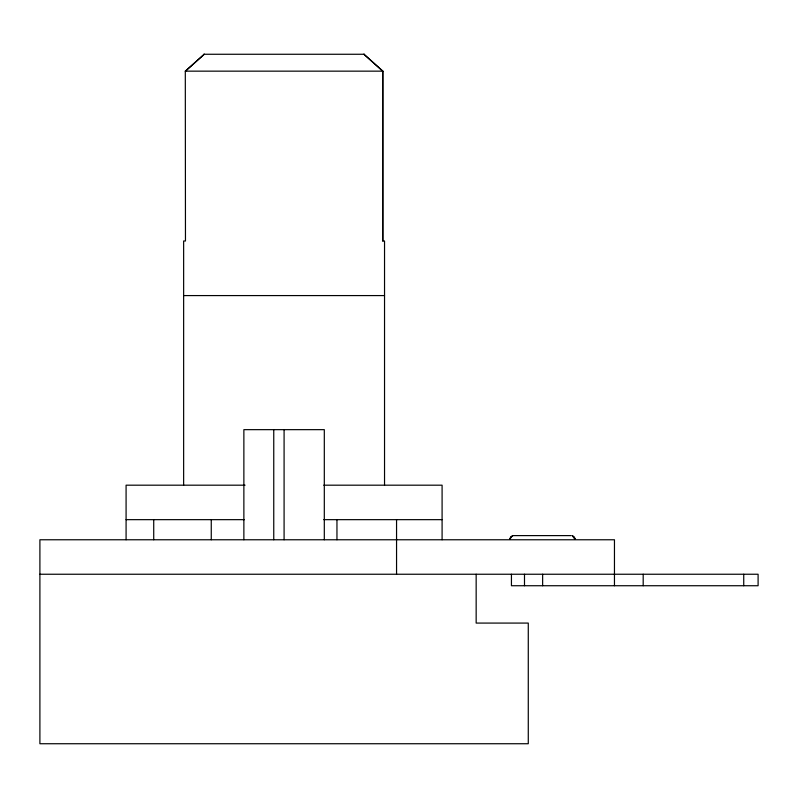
<?xml version="1.0" encoding="UTF-8"?>
<svg xmlns="http://www.w3.org/2000/svg" width="798" height="798" viewBox="0 0 798 798"><rect width="100%" height="100%" fill="white"/><g stroke="black" fill="none" stroke-linecap="round" stroke-linejoin="round"><path stroke-width="1.2" d="M509.822 538.69L510.89 536.825L512.765 535.747M510.102 538.69L511.179 536.825L513.044 535.747M510.381 538.69L510.79 537.682M185.465 71.152L204.128 54.264M183.64 485.184L183.64 240.996L185.465 240.996L185.306 71.152L204.318 54.264M511.458 536.825L512.316 536.166M203.809 54.264L364.367 54.264M185.306 71.152L382.87 71.152L382.87 240.996M183.64 295.579L384.536 295.579M245.056 485.184L126.084 485.184L126.084 539.767M323.739 485.184L442.092 485.184L442.092 539.767M126.084 519.658L244.437 519.658M323.739 519.658L442.092 519.658M513.842 535.608L571.139 535.608M39.9 574.241L758.1 574.241L758.1 585.732L511.438 585.732L511.438 574.241M572.216 535.747L574.081 536.825L575.159 538.69M572.934 536.166L574.879 538.69M572.655 536.166L574.6 538.69M363.858 54.264L382.87 71.152M364.048 54.264L382.711 71.152L382.711 240.996L384.536 240.996L384.536 485.184M743.736 574.241L743.736 585.732M643.188 574.241L643.188 585.732M614.46 585.732L614.46 539.767L39.9 539.767L39.9 743.736L528.276 743.736L528.276 623.078L476.157 623.078L476.157 574.241M542.64 574.241L542.64 585.732M524.495 574.241L524.495 585.732M396.556 519.658L396.556 574.241M336.956 519.658L336.956 539.767M324.307 539.767L324.307 429.653L243.869 429.653L243.869 539.767M284.088 429.653L284.088 539.767M273.754 429.653L273.754 539.767M211.261 519.658L211.261 539.767M153.725 519.658L153.725 539.767"/></g></svg>
